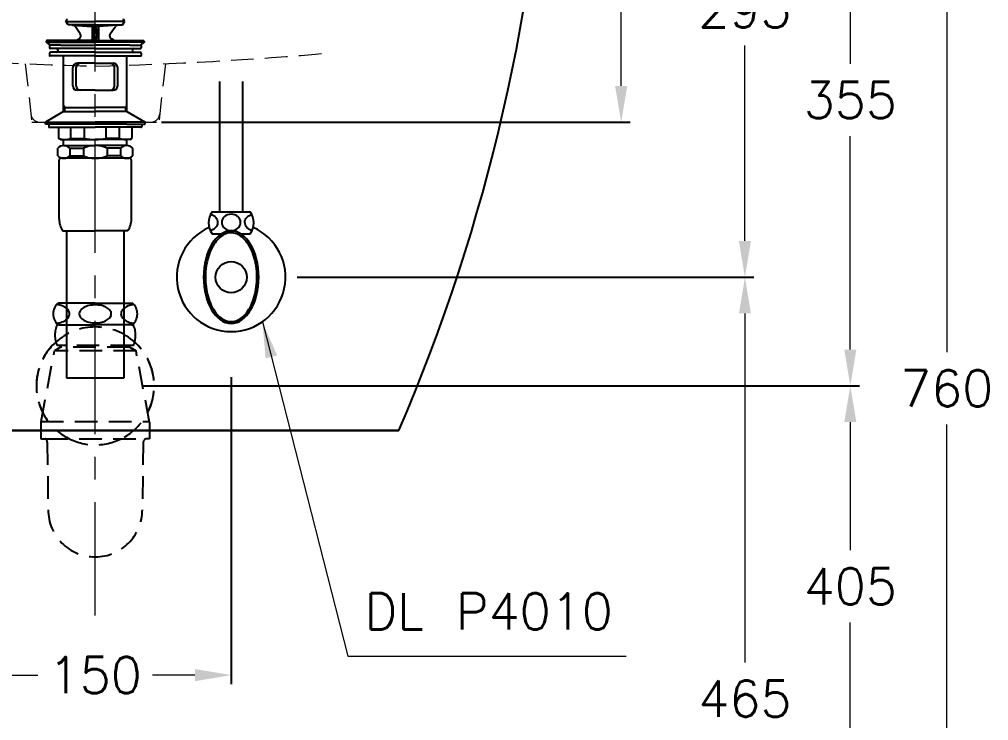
# Model space of a CAD drawing. Header units: inches. Extents: x -7545 to -4445, y -11039 to -8939.
# Drawn here: x -6441 to -5906, y -10580 to -10193 of the extents above; entities that cross this region are included whole.
import ezdxf

# ---------------------------------------------------------------- set-up
doc = ezdxf.new("R2010")
doc.units = ezdxf.units.IN
doc.header["$LTSCALE"] = 50
doc.header["$MEASUREMENT"] = 0
doc.linetypes.add('CENTER', pattern=[2, 1.25, -0.25, 0.25, -0.25])
doc.linetypes.add('HIDDEN', pattern=[0.375, 0.25, -0.125])
for name, color, linetype in [('1', 1, 'Continuous'), ('3', 3, 'Continuous'), ('4', 4, 'Continuous'), ('6', 6, 'Continuous'), ('7', 7, 'Continuous')]:
    doc.layers.add(name, color=color, linetype=linetype)
doc.styles.get("Standard").update_dxf_attribs({"font": 'txt.shx', "bigfont": 'whgtxt.shx'})
doc.dimstyles.get("Standard").update_dxf_attribs({"dimtxt": 20, "dimasz": 20, "dimexe": 5, "dimexo": 1.5, "dimgap": 10, "dimtad": 0, "dimtoh": 1, "dimdec": 0, "dimzin": 0, "dimdsep": 46, "dimtxsty": 'Standard', "dimcen": 0, "dimclrd": 3, "dimclre": 3, "dimclrt": 2, "dimadec": 0, "dimazin": 3, "dimtfac": 1, "dimtdec": 0, "dimtofl": 0, "dimtmove": 0, "dimatfit": 3, "dimfxl": 0, "dimtolj": 1, "dimtzin": 0, "dimlwd": 0, "dimlwe": 25, "dimarcsym": 0})

# ---------------------------------------------------------------- blocks, each defined once
blk = doc.blocks.new('*D17')
at = {"color": 3, "linetype": 'Continuous', "lineweight": 25}
for p, q in [((-6397.69, -10039.89), (-6103.99, -10039.89)), ((-6362.69, -10249.89), (-6103.99, -10249.89))]:
    blk.add_line(p, q, dxfattribs=at)
at = {"color": 3, "linetype": 'Continuous', "lineweight": 0}
for p, q in [((-6108.99, -10059.89), (-6108.99, -10124.89)), ((-6108.99, -10229.89), (-6108.99, -10164.89))]:
    blk.add_line(p, q, dxfattribs=at)
at = {"color": 3}
for points in [[(-6112.33, -10059.89), (-6105.66, -10059.89), (-6108.99, -10039.89)], [(-6112.33, -10229.89), (-6105.66, -10229.89), (-6108.99, -10249.89)]]:
    blk.add_solid(points, dxfattribs=at)
at = {"layer": 'DEFPOINTS', "color": 0}
for p in [(-6399.19, -10039.89), (-6364.19, -10249.89), (-6108.99, -10249.89)]:
    blk.add_point(p, dxfattribs=at)
at = {"color": 2, "insert": (-6108.99, -10144.89), "char_height": 20, "attachment_point": 5}
blk.add_mtext('\\A1;210', dxfattribs=at)
blk = doc.blocks.new('*D19')
at = {"color": 3, "linetype": 'Continuous', "lineweight": 25}
for p, q in [((-6400.76, -10039.89), (-6760.04, -10039.89)), ((-6568.23, -10419.88), (-6760.04, -10419.88))]:
    blk.add_line(p, q, dxfattribs=at)
at = {"color": 3, "linetype": 'Continuous', "lineweight": 0}
for p, q in [((-6755.04, -10059.89), (-6755.04, -10209.89)), ((-6755.04, -10399.88), (-6755.04, -10249.89))]:
    blk.add_line(p, q, dxfattribs=at)
at = {"color": 3}
for points in [[(-6758.38, -10059.89), (-6751.71, -10059.89), (-6755.04, -10039.89)], [(-6758.38, -10399.88), (-6751.71, -10399.88), (-6755.04, -10419.88)]]:
    blk.add_solid(points, dxfattribs=at)
at = {"layer": 'DEFPOINTS', "color": 0}
for p in [(-6399.26, -10039.89), (-6755.04, -10419.88), (-6566.73, -10419.88)]:
    blk.add_point(p, dxfattribs=at)
at = {"color": 2, "insert": (-6755.04, -10229.89), "char_height": 20, "attachment_point": 5}
blk.add_mtext('\\A1;380', dxfattribs=at)
blk = doc.blocks.new('*D20')
at = {"color": 3, "linetype": 'Continuous', "lineweight": 25}
for p, q in [((-6474.23, -10380.49), (-6474.23, -10559.84)), ((-6324.23, -10390.49), (-6324.23, -10559.84))]:
    blk.add_line(p, q, dxfattribs=at)
at = {"color": 3, "linetype": 'Continuous', "lineweight": 0}
for p, q in [((-6454.23, -10554.84), (-6430.89, -10554.84)), ((-6344.23, -10554.84), (-6367.56, -10554.84))]:
    blk.add_line(p, q, dxfattribs=at)
at = {"color": 3}
for points in [[(-6454.23, -10551.51), (-6454.23, -10558.18), (-6474.23, -10554.84)], [(-6344.23, -10551.51), (-6344.23, -10558.18), (-6324.23, -10554.84)]]:
    blk.add_solid(points, dxfattribs=at)
at = {"layer": 'DEFPOINTS', "color": 0}
for p in [(-6474.23, -10378.99), (-6324.23, -10388.99), (-6324.23, -10554.84)]:
    blk.add_point(p, dxfattribs=at)
at = {"color": 2, "insert": (-6399.23, -10554.84), "char_height": 20, "attachment_point": 5}
blk.add_mtext('\\A1;150', dxfattribs=at)
blk = doc.blocks.new('*D21')
at = {"color": 3, "linetype": 'Continuous', "lineweight": 25}
for p, q in [((-5976.04, -10039.89), (-5924.35, -10039.89)), ((-5976.04, -10800.24), (-5924.35, -10800.24))]:
    blk.add_line(p, q, dxfattribs=at)
at = {"color": 3, "linetype": 'Continuous', "lineweight": 0}
for p, q in [((-5929.35, -10059.89), (-5929.35, -10376.68)), ((-5929.35, -10780.24), (-5929.35, -10416.68))]:
    blk.add_line(p, q, dxfattribs=at)
at = {"color": 3}
for points in [[(-5932.68, -10059.89), (-5926.02, -10059.89), (-5929.35, -10039.89)], [(-5932.68, -10780.24), (-5926.02, -10780.24), (-5929.35, -10800.24)]]:
    blk.add_solid(points, dxfattribs=at)
at = {"layer": 'DEFPOINTS', "color": 0}
for p in [(-5977.54, -10039.89), (-5977.54, -10800.24), (-5929.35, -10800.24)]:
    blk.add_point(p, dxfattribs=at)
at = {"color": 2, "insert": (-5929.35, -10396.68), "char_height": 20, "attachment_point": 5}
blk.add_mtext('\\A1;760', dxfattribs=at)
blk = doc.blocks.new('*D22')
at = {"color": 3, "linetype": 'Continuous', "lineweight": 25}
for p, q in [((-6397.69, -10039.89), (-5977.54, -10039.89)), ((-6372.95, -10395.32), (-5977.54, -10395.32))]:
    blk.add_line(p, q, dxfattribs=at)
at = {"color": 3, "linetype": 'Continuous', "lineweight": 0}
for p, q in [((-5982.54, -10059.89), (-5982.54, -10217.61)), ((-5982.54, -10375.32), (-5982.54, -10257.61))]:
    blk.add_line(p, q, dxfattribs=at)
at = {"color": 3}
for points in [[(-5985.87, -10059.89), (-5979.2, -10059.89), (-5982.54, -10039.89)], [(-5985.87, -10375.32), (-5979.2, -10375.32), (-5982.54, -10395.32)]]:
    blk.add_solid(points, dxfattribs=at)
at = {"layer": 'DEFPOINTS', "color": 0}
for p in [(-6399.19, -10039.89), (-6374.45, -10395.32), (-5982.54, -10395.32)]:
    blk.add_point(p, dxfattribs=at)
at = {"color": 2, "insert": (-5982.54, -10237.61), "char_height": 20, "attachment_point": 5}
blk.add_mtext('\\A1;355', dxfattribs=at)
blk = doc.blocks.new('*D23')
at = {"color": 3, "linetype": 'Continuous', "lineweight": 25}
for p, q in [((-6372.95, -10395.32), (-5977.54, -10395.32)), ((-6034.19, -10800.24), (-5977.54, -10800.24))]:
    blk.add_line(p, q, dxfattribs=at)
at = {"color": 3, "linetype": 'Continuous', "lineweight": 0}
for p, q in [((-5982.54, -10415.32), (-5982.54, -10485.86)), ((-5982.54, -10780.24), (-5982.54, -10525.86))]:
    blk.add_line(p, q, dxfattribs=at)
at = {"color": 3}
for points in [[(-5985.87, -10415.32), (-5979.2, -10415.32), (-5982.54, -10395.32)], [(-5985.87, -10780.24), (-5979.2, -10780.24), (-5982.54, -10800.24)]]:
    blk.add_solid(points, dxfattribs=at)
at = {"layer": 'DEFPOINTS', "color": 0}
for p in [(-6374.45, -10395.32), (-6035.69, -10800.24), (-5982.54, -10800.24)]:
    blk.add_point(p, dxfattribs=at)
at = {"color": 2, "insert": (-5982.54, -10505.86), "char_height": 20, "attachment_point": 5}
blk.add_mtext('\\A1;405', dxfattribs=at)
blk = doc.blocks.new('*D24')
at = {"color": 3, "linetype": 'Continuous', "lineweight": 25}
for p, q in [((-6397.74, -10039.89), (-6035.69, -10039.89)), ((-6287.76, -10335.39), (-6035.69, -10335.39))]:
    blk.add_line(p, q, dxfattribs=at)
at = {"color": 3, "linetype": 'Continuous', "lineweight": 0}
for p, q in [((-6040.69, -10059.89), (-6040.69, -10167.64)), ((-6040.69, -10315.39), (-6040.69, -10207.64))]:
    blk.add_line(p, q, dxfattribs=at)
at = {"color": 3}
for points in [[(-6044.02, -10059.89), (-6037.36, -10059.89), (-6040.69, -10039.89)], [(-6044.02, -10315.39), (-6037.36, -10315.39), (-6040.69, -10335.39)]]:
    blk.add_solid(points, dxfattribs=at)
at = {"layer": 'DEFPOINTS', "color": 0}
for p in [(-6399.24, -10039.89), (-6289.26, -10335.39), (-6040.69, -10335.39)]:
    blk.add_point(p, dxfattribs=at)
at = {"color": 2, "insert": (-6040.69, -10187.64), "char_height": 20, "attachment_point": 5}
blk.add_mtext('\\A1;295', dxfattribs=at)
blk = doc.blocks.new('*D25')
at = {"color": 3, "linetype": 'Continuous', "lineweight": 25}
for p, q in [((-6287.76, -10335.39), (-6035.69, -10335.39)), ((-6106.41, -10800.24), (-6035.69, -10800.24))]:
    blk.add_line(p, q, dxfattribs=at)
at = {"color": 3, "linetype": 'Continuous', "lineweight": 0}
for p, q in [((-6040.69, -10355.39), (-6040.69, -10547.82)), ((-6040.69, -10780.24), (-6040.69, -10587.82))]:
    blk.add_line(p, q, dxfattribs=at)
at = {"color": 3}
for points in [[(-6044.02, -10355.39), (-6037.36, -10355.39), (-6040.69, -10335.39)], [(-6044.02, -10780.24), (-6037.36, -10780.24), (-6040.69, -10800.24)]]:
    blk.add_solid(points, dxfattribs=at)
at = {"layer": 'DEFPOINTS', "color": 0}
for p in [(-6289.26, -10335.39), (-6107.91, -10800.24), (-6040.69, -10800.24)]:
    blk.add_point(p, dxfattribs=at)
at = {"color": 2, "insert": (-6040.69, -10567.82), "char_height": 20, "attachment_point": 5}
blk.add_mtext('\\A1;465', dxfattribs=at)

msp = doc.modelspace()

# ---------------------------------------------------------------- linework, layer by layer
at = {"color": 4, "linetype": 'HIDDEN'}
for p, q in [((-6429.13, -10415.02), (-6421.73, -10376.02)), ((-6418.33, -10374.02), (-6421.73, -10376.02)), ((-6376.73, -10376.02), (-6421.73, -10376.02)), ((-6378.23, -10373.11), (-6420.23, -10373.11)), ((-6380.13, -10374.02), (-6418.33, -10374.02)), ((-6380.13, -10374.02), (-6376.73, -10376.02)), ((-6369.23, -10415.52), (-6376.73, -10376.02)), ((-6429.23, -10415.02), (-6429.23, -10424.52)), ((-6429.23, -10415.02), (-6369.32, -10415.02)), ((-6369.23, -10415.52), (-6369.23, -10424.52)), ((-6429.23, -10424.52), (-6426.85, -10424.52)), ((-6426.85, -10424.52), (-6371.23, -10424.52)), ((-6369.23, -10424.52), (-6371.23, -10424.52)), ((-6425.73, -10426.32), (-6425.23, -10463.61)), ((-6372.73, -10426.45), (-6373.23, -10463.61))]:
    msp.add_line(p, q, dxfattribs=at)
for centre, radius, start, end in [((-6407.63, -10367.36), 13.85, 155.4705, 204.5295), ((-6390.83, -10367.36), 13.85, 335.4705, 24.5295), ((-6427.73, -10426.32), 2, 0, 64.1581), ((-6370.73, -10426.45), 2, 104.4775, 180), ((-6399.23, -10463.61), 26, 180, 0)]:
    msp.add_arc(centre, radius, start, end, dxfattribs=at)
at = {"layer": '1', "color": 1, "linetype": 'CENTER', "lineweight": 0}
msp.add_line((-6399.23, -10521.95), (-6399.23, -10011.23), dxfattribs=at)
at = {"layer": '1', "color": 7, "linetype": 'HIDDEN', "lineweight": 0}
for p, q in [((-6437.97, -10217.6), (-6434.19, -10249.89)), ((-6360.41, -10217.6), (-6364.19, -10249.89)), ((-6434.19, -10249.89), (-6364.19, -10249.89))]:
    msp.add_line(p, q, dxfattribs=at)
at = {"layer": '1', "color": 2, "linetype": 'ByBlock'}
for q in [(-6566.73, -10419.88), (-6231.73, -10419.88)]:
    msp.add_line((-6399.23, -10419.88), q, dxfattribs=at)
at = {"layer": '1', "color": 7, "linetype": 'ByBlock'}
for p in [(-6566.73, -10419.88), (-6231.73, -10419.88)]:
    msp.add_line(p, (-6399.23, -10419.88), dxfattribs=at)
msp.add_arc((-7168.21, -10015.75), 1019.97, 336.65773, 357.52148, dxfattribs=at)
at = {"layer": '1', "color": 7, "linetype": 'HIDDEN', "lineweight": 0}
for centre, radius, start, end in [((-6349.62, -8175.39), 2044.13, 264.96988, 268.60948), ((-6448.83, -8175.39), 2044.13, 271.39052, 275.03011), ((-6429.74, -10244.89), 5, 186.6755, 270), ((-6368.64, -10244.89), 5, 270, 353.3245)]:
    msp.add_arc(centre, radius, start, end, dxfattribs=at)
at = {"layer": '3'}
for p, q in [((-6414.23, -10196.2), (-6415.46, -10194.07)), ((-6415.34, -10194.27), (-6399.23, -10194.27)), ((-6383.11, -10194.27), (-6399.23, -10194.27)), ((-6384.23, -10196.2), (-6382.99, -10194.07)), ((-6399.23, -10196.2), (-6414.23, -10196.2)), ((-6411.71, -10196.38), (-6400.98, -10197.08)), ((-6407.5, -10201.08), (-6410.22, -10197.23)), ((-6399.23, -10196.2), (-6400.98, -10197.08)), ((-6400.98, -10197.08), (-6400.98, -10204.8)), ((-6399.74, -10196.46), (-6400.18, -10202.87)), ((-6399.23, -10196.2), (-6384.23, -10196.2)), ((-6399.23, -10196.2), (-6397.48, -10197.08)), ((-6398.71, -10196.46), (-6398.28, -10202.87)), ((-6386.74, -10196.38), (-6397.48, -10197.08)), ((-6397.48, -10197.08), (-6397.48, -10204.8)), ((-6390.95, -10201.08), (-6388.23, -10197.23)), ((-6426.23, -10205.2), (-6426.23, -10205.8)), ((-6416.53, -10204.8), (-6425.83, -10204.8)), ((-6399.23, -10204.8), (-6416.53, -10204.8)), ((-6409.58, -10204.8), (-6408.14, -10203.96)), ((-6399.97, -10204.8), (-6400.18, -10202.84)), ((-6400.18, -10202.84), (-6399.23, -10202.84)), ((-6398.28, -10202.84), (-6399.23, -10202.84)), ((-6399.23, -10204.8), (-6381.93, -10204.8)), ((-6398.48, -10204.8), (-6398.28, -10202.84)), ((-6388.87, -10204.8), (-6390.32, -10203.96)), ((-6381.93, -10204.8), (-6372.63, -10204.8)), ((-6372.23, -10205.2), (-6372.23, -10205.8)), ((-6426.23, -10205.8), (-6399.23, -10205.8)), ((-6426.23, -10205.8), (-6424.08, -10207.3)), ((-6424.53, -10207.5), (-6424.53, -10208.8)), ((-6418.23, -10207.3), (-6424.33, -10207.3)), ((-6399.23, -10209.3), (-6424.03, -10209.3)), ((-6418.23, -10207.3), (-6399.23, -10207.3)), ((-6372.23, -10205.8), (-6399.23, -10205.8)), ((-6380.23, -10207.3), (-6399.23, -10207.3)), ((-6399.23, -10209.3), (-6374.42, -10209.3)), ((-6380.23, -10207.3), (-6374.12, -10207.3)), ((-6372.23, -10205.8), (-6374.37, -10207.3)), ((-6373.92, -10207.5), (-6373.92, -10208.8)), ((-6424.53, -10211.8), (-6424.53, -10213.1)), ((-6399.23, -10213.3), (-6424.33, -10213.3)), ((-6399.23, -10211.3), (-6424.03, -10211.3)), ((-6416.73, -10243.89), (-6416.73, -10213.3)), ((-6399.23, -10211.3), (-6374.42, -10211.3)), ((-6399.23, -10213.3), (-6374.12, -10213.3)), ((-6381.73, -10243.89), (-6381.73, -10213.3)), ((-6373.92, -10211.8), (-6373.92, -10213.1)), ((-6411.6, -10229.8), (-6411.6, -10219.8)), ((-6409.83, -10229.8), (-6409.83, -10219.8)), ((-6399.23, -10217.3), (-6409.1, -10217.3)), ((-6399.23, -10217.3), (-6389.35, -10217.3)), ((-6388.62, -10229.8), (-6388.62, -10219.8)), ((-6386.85, -10229.8), (-6386.85, -10219.8)), ((-6399.23, -10232.3), (-6409.1, -10232.3)), ((-6399.23, -10232.3), (-6389.35, -10232.3)), ((-6416.03, -10241.8), (-6416.73, -10240.59)), ((-6416.73, -10241.8), (-6399.23, -10241.8)), ((-6416.03, -10243.89), (-6416.03, -10241.8)), ((-6381.73, -10241.8), (-6399.23, -10241.8)), ((-6382.43, -10241.8), (-6381.73, -10240.59)), ((-6382.43, -10243.89), (-6382.43, -10241.8)), ((-6416.73, -10243.89), (-6426.73, -10249.89)), ((-6416.73, -10243.89), (-6399.23, -10243.89)), ((-6381.73, -10243.89), (-6399.23, -10243.89)), ((-6381.73, -10243.89), (-6371.73, -10249.89)), ((-6426.73, -10249.89), (-6399.23, -10249.89)), ((-6426.73, -10250.89), (-6426.73, -10249.89)), ((-6416.73, -10250.89), (-6426.73, -10250.89)), ((-6424.92, -10250.89), (-6424.92, -10252.19)), ((-6424.42, -10252.69), (-6419.42, -10252.69)), ((-6419.42, -10252.69), (-6399.23, -10252.69)), ((-6419.42, -10252.69), (-6419.42, -10258.82)), ((-6381.73, -10250.89), (-6416.73, -10250.89)), ((-6412.64, -10258.82), (-6412.64, -10252.69)), ((-6405.24, -10258.82), (-6405.24, -10252.69)), ((-6371.73, -10249.89), (-6399.23, -10249.89)), ((-6379.03, -10252.69), (-6399.23, -10252.69)), ((-6393.21, -10258.82), (-6393.21, -10252.69)), ((-6385.81, -10258.82), (-6385.81, -10252.69)), ((-6381.73, -10250.89), (-6371.73, -10250.89)), ((-6379.03, -10252.69), (-6379.03, -10258.82)), ((-6374.03, -10252.69), (-6379.03, -10252.69)), ((-6373.53, -10250.89), (-6373.53, -10252.19)), ((-6371.73, -10250.89), (-6371.73, -10249.89)), ((-6418.42, -10259.39), (-6419.42, -10258.82)), ((-6412.64, -10258.82), (-6405.24, -10258.82)), ((-6385.81, -10258.82), (-6393.21, -10258.82)), ((-6380.03, -10259.39), (-6379.03, -10258.82)), ((-6419.97, -10268.36), (-6419.97, -10264.24)), ((-6418.42, -10259.39), (-6417.02, -10259.39)), ((-6417.02, -10259.39), (-6399.23, -10259.39)), ((-6416.73, -10262.8), (-6416.73, -10259.39)), ((-6416.58, -10262.8), (-6399.47, -10262.8)), ((-6413.2, -10264.24), (-6405.79, -10264.24)), ((-6413.2, -10264.24), (-6413.2, -10268.36)), ((-6405.79, -10264.24), (-6405.79, -10268.36)), ((-6381.43, -10259.39), (-6399.23, -10259.39)), ((-6381.87, -10262.8), (-6398.98, -10262.8)), ((-6392.66, -10264.24), (-6392.66, -10268.36)), ((-6385.26, -10264.24), (-6392.66, -10264.24)), ((-6385.26, -10264.24), (-6385.26, -10268.36)), ((-6381.73, -10262.8), (-6381.73, -10259.39)), ((-6380.03, -10259.39), (-6381.43, -10259.39)), ((-6378.48, -10268.36), (-6378.48, -10264.24)), ((-6399.23, -10269.8), (-6418.23, -10269.8)), ((-6413.2, -10268.36), (-6405.79, -10268.36)), ((-6381.87, -10269.8), (-6399.23, -10269.8)), ((-6385.26, -10268.36), (-6392.66, -10268.36)), ((-6382.43, -10269.8), (-6381.87, -10269.8)), ((-6381.87, -10269.8), (-6381.47, -10269.8)), ((-6380.23, -10269.8), (-6381.73, -10269.8)), ((-6419.23, -10303.4), (-6419.23, -10270.8)), ((-6379.23, -10303.4), (-6379.23, -10270.8)), ((-6379.23, -10276.16), (-6379.23, -10270.8)), ((-6417.23, -10309.8), (-6399.23, -10309.8)), ((-6415.1, -10309.8), (-6415.1, -10390.8)), ((-6381.23, -10309.8), (-6399.23, -10309.8)), ((-6383.35, -10390.8), (-6383.35, -10309.8)), ((-6415.1, -10390.8), (-6383.35, -10390.8))]:
    msp.add_line(p, q, dxfattribs=at)
for centre, radius, start, end in [((-6414.38, -10194.27), 1.1, 97.3204, 169.4262), ((-6384.08, -10194.27), 1.1, 10.5738, 82.6796), ((-6411.85, -10198.38), 2, 35.2023, 86.2618), ((-6386.6, -10198.38), 2, 93.7382, 144.7977), ((-6425.83, -10205.2), 0.4, 90, 180), ((-6409.14, -10202.23), 2, 300, 35.2023), ((-6389.32, -10202.23), 2, 144.7977, 240), ((-6372.63, -10205.2), 0.4, 0, 90), ((-6424.33, -10207.5), 0.2, 90, 180), ((-6424.03, -10208.8), 0.5, 180, 270), ((-6420.73, -10210.3), 1, 270, 90), ((-6377.73, -10210.3), 1, 90, 270), ((-6374.42, -10208.8), 0.5, 270, 0), ((-6374.12, -10207.5), 0.2, 0, 90), ((-6424.03, -10211.8), 0.5, 90, 180), ((-6424.33, -10213.1), 0.2, 180, 270), ((-6374.42, -10211.8), 0.5, 0, 90), ((-6374.12, -10213.1), 0.2, 270, 0), ((-6409.1, -10219.8), 2.5, 90, 180), ((-6407.33, -10219.8), 2.5, 90, 180), ((-6391.12, -10219.8), 2.5, 0, 90), ((-6389.35, -10219.8), 2.5, 0, 90), ((-6409.1, -10229.8), 2.5, 180, 270), ((-6407.33, -10229.8), 2.5, 180, 270), ((-6391.12, -10229.8), 2.5, 270, 0), ((-6389.35, -10229.8), 2.5, 270, 0), ((-6424.42, -10252.19), 0.5, 180, 270), ((-6374.03, -10252.19), 0.5, 270, 0), ((-6416.03, -10249.21), 10.18, 250.5679, 289.4321), ((-6399.42, -10229.94), 29.46, 258.5956, 270.3737), ((-6399.03, -10229.94), 29.46, 269.6263, 281.4044), ((-6382.42, -10249.21), 10.18, 250.5679, 289.4321), ((-6416.58, -10267.51), 4.7, 43.9409, 136.0591), ((-6399.69, -10276.4), 13.61, 89.0643, 116.6472), ((-6398.76, -10276.4), 13.61, 63.3528, 90.9357), ((-6381.87, -10267.51), 4.7, 43.9409, 136.0591), ((-6416.58, -10265.09), 4.7, 223.9409, 316.0591), ((-6418.23, -10270.8), 1, 90, 180), ((-6399.69, -10256.19), 13.61, 243.3528, 270.9357), ((-6398.76, -10256.19), 13.61, 269.0643, 296.6472), ((-6381.87, -10265.09), 4.7, 223.9409, 316.0591), ((-6380.23, -10270.8), 1, 0, 90), ((-6406.24, -10302.85), 13, 182.42, 212.3), ((-6392.21, -10302.85), 13, 327.7, 357.58)]:
    msp.add_arc(centre, radius, start, end, dxfattribs=at)
at = {"layer": '4'}
for p, q in [((-6415.48, -10349.61), (-6419.77, -10349.61)), ((-6399.23, -10349.61), (-6415.48, -10349.61)), ((-6399.23, -10349.61), (-6382.98, -10349.61)), ((-6382.98, -10349.61), (-6378.68, -10349.61)), ((-6419.38, -10361.61), (-6419.77, -10361.61)), ((-6419.38, -10361.61), (-6399.23, -10361.61)), ((-6419.38, -10361.61), (-6399.23, -10361.61)), ((-6379.08, -10361.61), (-6399.23, -10361.61)), ((-6379.08, -10361.61), (-6399.23, -10361.61)), ((-6379.08, -10361.61), (-6378.68, -10361.61))]:
    msp.add_line(p, q, dxfattribs=at)
for centre, radius, start, end in [((-6414.48, -10355.61), 8, 131.4096, 228.5904), ((-6383.98, -10355.61), 8, 311.4096, 48.5904), ((-6422.48, -10365.74), 15.42, 76.3745, 82.907), ((-6421.26, -10360.74), 10.28, 59.664, 76.3745), ((-6419.42, -10357.58), 6.63, 35.2916, 59.664), ((-6416.63, -10355.61), 3.21, 360, 35.2916), ((-6405.13, -10355.61), 2.94, 143.7544, 216.2456), ((-6402.32, -10357.68), 6.43, 119.4668, 143.7544), ((-6400.45, -10360.98), 10.23, 103.1721, 119.4668), ((-6399.23, -10366.22), 15.61, 90, 103.1721), ((-6399.23, -10366.22), 15.61, 76.8279, 90), ((-6398, -10360.98), 10.23, 60.5332, 76.8279), ((-6396.13, -10357.68), 6.43, 36.2456, 60.5332), ((-6393.32, -10355.61), 2.94, 323.7544, 36.2456), ((-6381.82, -10355.61), 3.21, 144.7084, 180), ((-6379.03, -10357.58), 6.63, 120.336, 144.7084), ((-6377.19, -10360.74), 10.28, 103.6255, 120.336), ((-6375.98, -10365.74), 15.42, 97.093, 103.6255), ((-6422.48, -10345.49), 15.42, 277.093, 283.6255), ((-6421.26, -10350.49), 10.28, 283.6255, 300.336), ((-6419.42, -10353.64), 6.63, 300.336, 324.7084), ((-6416.63, -10355.61), 3.21, 324.7084, 0), ((-6402.32, -10353.55), 6.43, 216.2456, 240.5332), ((-6400.45, -10350.25), 10.23, 240.5332, 256.8279), ((-6399.23, -10345), 15.61, 256.8279, 270), ((-6399.23, -10345), 15.61, 270, 283.1721), ((-6398, -10350.25), 10.23, 283.1721, 299.4668), ((-6396.13, -10353.55), 6.43, 299.4668, 323.7544), ((-6381.82, -10355.61), 3.21, 180, 215.2916), ((-6379.03, -10353.64), 6.63, 215.2916, 239.664), ((-6377.19, -10350.49), 10.28, 239.664, 256.3745), ((-6375.98, -10345.49), 15.42, 256.3745, 262.907)]:
    msp.add_arc(centre, radius, start, end, dxfattribs=at)
at = {"layer": '4', "linetype": 'HIDDEN'}
for start, end in [(50.5529, 129.4471), (129.4471, 240.7605), (131.5264, 206.9716), (299.2395, 50.5529), (333.0284, 48.4736), (240.7605, 299.2395)]:
    msp.add_arc((-6399.23, -10395.32), 32.5, start, end, dxfattribs=at)
at = {"layer": '6'}
for p, q in [((-6330.58, -10227.39), (-6330.58, -10299.39)), ((-6317.88, -10227.39), (-6317.88, -10299.39)), ((-6334.73, -10299.39), (-6330.58, -10299.39)), ((-6330.58, -10299.39), (-6313.73, -10299.39)), ((-6334.73, -10311.39), (-6329.37, -10311.39)), ((-6319.09, -10311.39), (-6313.73, -10311.39))]:
    msp.add_line(p, q, dxfattribs=at)
msp.add_circle((-6324.23, -10335.39), 8.62, dxfattribs=at)
for centre, radius, start, end in [((-6326.73, -10305.39), 10, 143.1301, 216.8699), ((-6321.73, -10305.39), 10, 323.1301, 36.8699), ((-6324.23, -10335.39), 30, 113.9173, 66.0827)]:
    msp.add_arc(centre, radius, start, end, dxfattribs=at)
at = {"layer": '6', "extrusion": (0, 0, -1)}
for centre, major_axis, start_param, end_param in [((-6336.91, -10305.17), (-5.23, 0), 1.824119, 4.49897), ((-6311.45, -10305.17), (5.23, 0), 1.800504, 4.443058)]:
    msp.add_ellipse(centre, major_axis=major_axis, ratio=0.866391, start_param=start_param, end_param=end_param, dxfattribs=at)
for centre, major_axis, ratio in [((-6324.23, -10305.17), (-5.23, 0), 0.866391), ((-6324.23, -10335.39), (0, 25.5), 0.596529)]:
    msp.add_ellipse(centre, major_axis=major_axis, ratio=ratio, dxfattribs=at)
at = {"layer": '6'}
msp.add_open_spline([(-6324.23, -10310.89), (-6322.15, -10310.89), (-6320.05, -10311.7), (-6316.15, -10314.95), (-6314.38, -10317.39), (-6311.65, -10323.42), (-6310.7, -10327), (-6309.85, -10334.51), (-6309.95, -10338.44), (-6311.18, -10345.8), (-6312.31, -10349.22), (-6315.33, -10354.81), (-6317.2, -10356.97), (-6321.21, -10359.61), (-6323.31, -10360.11), (-6327.47, -10359.51), (-6329.55, -10358.39), (-6333.3, -10354.55), (-6334.95, -10351.85), (-6337.37, -10345.43), (-6338.13, -10341.72), (-6338.59, -10334.1), (-6338.29, -10330.2), (-6336.69, -10323.06), (-6335.39, -10319.83), (-6332.12, -10314.72), (-6330.15, -10312.86), (-6326.83, -10311.21), (-6325.53, -10310.89), (-6324.23, -10310.89)], degree=3, knots=[0, 0, 0, 0, 0.46111, 0.46111, 0.922219, 0.922219, 1.383329, 1.383329, 1.844439, 1.844439, 2.305549, 2.305549, 2.766658, 2.766658, 3.227768, 3.227768, 3.688878, 3.688878, 4.149988, 4.149988, 4.611097, 4.611097, 5.072207, 5.072207, 5.533317, 5.533317, 5.994427, 5.994427, 6.283185, 6.283185, 6.283185, 6.283185], dxfattribs=at)
at = {"layer": '7', "extrusion": (0, 1, 0)}
for p, q in [((-6399.23, -10214.55, -14.18), (-6399.23, -10214.55, 445.82)), ((-6399.23, -10214.55, 445.82), (-6399.23, -10214.55, -14.18)), ((-6399.23, -10214.55, -14.18), (-6399.23, -10214.55, 445.82)), ((-6399.23, -10214.55, 445.82), (-6399.23, -10214.55, -14.18)), ((-6399.23, -10214.55, 20), (-6399.23, -10214.55, 0)), ((-6399.23, -10214.55, 20), (-6399.23, -10214.55, 0)), ((-6399.23, -10214.55, 20), (-6399.23, -10214.55, 0)), ((-6399.23, -10214.55, 20), (-6399.23, -10214.55, 0)), ((-6399.23, -10214.55, -14.18), (-6399.23, -10214.55, -14.18)), ((-6399.23, -10214.55, -14.18), (-6399.23, -10214.55, -14.18)), ((-6399.23, -10214.55, -14.18), (-6399.23, -10214.55, -14.18)), ((-6399.23, -10214.55, -14.18), (-6399.23, -10214.55, -14.18)), ((-6399.23, -10214.55, 0), (-6399.23, -10214.55, -14.18)), ((-6399.23, -10214.55, 0), (-6399.23, -10214.55, -14.18)), ((-6399.23, -10214.55, 0), (-6399.23, -10214.55, -14.18)), ((-6399.23, -10214.55, 0), (-6399.23, -10214.55, -14.18)), ((-6399.23, -10214.55, 445.82), (-6399.23, -10214.55, 445.82)), ((-6399.23, -10214.55, 445.82), (-6399.23, -10214.55, 445.82)), ((-6399.23, -10214.55, 445.82), (-6399.23, -10214.55, 445.82)), ((-6399.23, -10214.55, 445.82), (-6399.23, -10214.55, 445.82)), ((-6399.23, -10214.55, 410.51), (-6399.23, -10214.55, 445.82)), ((-6399.23, -10214.55, 410.51), (-6399.23, -10214.55, 445.82))]:
    msp.add_line(p, q, dxfattribs=at)
at = {"layer": '7'}
for points, knots in [([(-6399.23, -10214.55, 381.33), (-6399.23, -10214.55, 320.01), (-6399.23, -10214.55, 258.69), (-6399.23, -10214.55, 138.24), (-6399.23, -10214.55, 79.12), (-6399.23, -10214.55, 20)], [0, 0, 0, 0, 0.509144, 0.509144, 1, 1, 1, 1]), ([(-6399.23, -10214.55, 381.33), (-6399.23, -10214.55, 320.01), (-6399.23, -10214.55, 258.69), (-6399.23, -10214.55, 138.24), (-6399.23, -10214.55, 79.12), (-6399.23, -10214.55, 20)], [0, 0, 0, 0, 0.509144, 0.509144, 1, 1, 1, 1]), ([(-6399.23, -10214.55, 381.33), (-6399.23, -10214.55, 320.01), (-6399.23, -10214.55, 258.69), (-6399.23, -10214.55, 138.24), (-6399.23, -10214.55, 79.12), (-6399.23, -10214.55, 20)], [0, 0, 0, 0, 0.509144, 0.509144, 1, 1, 1, 1]), ([(-6399.23, -10214.55, 381.33), (-6399.23, -10214.55, 320.01), (-6399.23, -10214.55, 258.69), (-6399.23, -10214.55, 138.24), (-6399.23, -10214.55, 79.12), (-6399.23, -10214.55, 20)], [0, 0, 0, 0, 0.509144, 0.509144, 1, 1, 1, 1]), ([(-6399.23, -10214.55, 410.51), (-6399.23, -10214.55, 410.51), (-6399.23, -10214.55, 410.6), (-6399.23, -10214.55, 410.98), (-6399.23, -10214.55, 411.25), (-6399.23, -10214.55, 411.56)], [0, 0, 0, 0, 0.535587, 0.535587, 1, 1, 1, 1]), ([(-6399.23, -10214.55, 410.51), (-6399.23, -10214.55, 410.51), (-6399.23, -10214.55, 410.6), (-6399.23, -10214.55, 410.98), (-6399.23, -10214.55, 411.25), (-6399.23, -10214.55, 411.56)], [0, 0, 0, 0, 0.535587, 0.535587, 1, 1, 1, 1]), ([(-6399.23, -10214.55, 410.51), (-6399.23, -10214.55, 410.51), (-6399.23, -10214.55, 410.6), (-6399.23, -10214.55, 410.98), (-6399.23, -10214.55, 411.25), (-6399.23, -10214.55, 411.56)], [0, 0, 0, 0, 0.535587, 0.535587, 1, 1, 1, 1]), ([(-6399.23, -10214.55, 410.51), (-6399.23, -10214.55, 410.51), (-6399.23, -10214.55, 410.6), (-6399.23, -10214.55, 410.98), (-6399.23, -10214.55, 411.25), (-6399.23, -10214.55, 411.56)], [0, 0, 0, 0, 0.535587, 0.535587, 1, 1, 1, 1]), ([(-6399.23, -10214.55, 381.33), (-6399.23, -10214.55, 385.34), (-6399.23, -10214.55, 389.33), (-6399.23, -10214.55, 396.64), (-6399.23, -10214.55, 400.03), (-6399.23, -10214.55, 405.62), (-6399.23, -10214.55, 407.86), (-6399.23, -10214.55, 410.85), (-6399.23, -10214.55, 411.61), (-6399.23, -10214.55, 411.56)], [0, 0, 0, 0, 0.25, 0.25, 0.5, 0.5, 0.75, 0.75, 1, 1, 1, 1]), ([(-6399.23, -10214.55, 381.33), (-6399.23, -10214.55, 385.34), (-6399.23, -10214.55, 389.33), (-6399.23, -10214.55, 396.64), (-6399.23, -10214.55, 400.03), (-6399.23, -10214.55, 405.62), (-6399.23, -10214.55, 407.86), (-6399.23, -10214.55, 410.85), (-6399.23, -10214.55, 411.61), (-6399.23, -10214.55, 411.56)], [0, 0, 0, 0, 0.25, 0.25, 0.5, 0.5, 0.75, 0.75, 1, 1, 1, 1]), ([(-6399.23, -10214.55, 381.33), (-6399.23, -10214.55, 385.34), (-6399.23, -10214.55, 389.33), (-6399.23, -10214.55, 396.64), (-6399.23, -10214.55, 400.03), (-6399.23, -10214.55, 405.62), (-6399.23, -10214.55, 407.86), (-6399.23, -10214.55, 410.85), (-6399.23, -10214.55, 411.61), (-6399.23, -10214.55, 411.56)], [0, 0, 0, 0, 0.25, 0.25, 0.5, 0.5, 0.75, 0.75, 1, 1, 1, 1]), ([(-6399.23, -10214.55, 381.33), (-6399.23, -10214.55, 385.34), (-6399.23, -10214.55, 389.33), (-6399.23, -10214.55, 396.64), (-6399.23, -10214.55, 400.03), (-6399.23, -10214.55, 405.62), (-6399.23, -10214.55, 407.86), (-6399.23, -10214.55, 410.85), (-6399.23, -10214.55, 411.61), (-6399.23, -10214.55, 411.56)], [0, 0, 0, 0, 0.25, 0.25, 0.5, 0.5, 0.75, 0.75, 1, 1, 1, 1])]:
    msp.add_open_spline(points, degree=3, knots=knots, dxfattribs=at)
for points, degree in [([(-6399.23, -10214.55, 0), (-6399.23, -10214.55)], 1), ([(-6399.23, -10214.55, 0), (-6399.23, -10214.55)], 1), ([(-6399.23, -10214.55, 0), (-6399.23, -10214.55)], 1), ([(-6399.23, -10214.55, 0), (-6399.23, -10214.55)], 1), ([(-6399.23, -10214.55, -14.18), (-6399.23, -10214.55, -9.46), (-6399.23, -10214.55, -4.73), (-6399.23, -10214.55, 0)], 3), ([(-6399.23, -10214.55, -14.18), (-6399.23, -10214.55, -9.46), (-6399.23, -10214.55, -4.73), (-6399.23, -10214.55, 0)], 3), ([(-6399.23, -10214.55, -14.18), (-6399.23, -10214.55, -9.46), (-6399.23, -10214.55, -4.73), (-6399.23, -10214.55, 0)], 3), ([(-6399.23, -10214.55, -14.18), (-6399.23, -10214.55, -9.46), (-6399.23, -10214.55, -4.73), (-6399.23, -10214.55, 0)], 3)]:
    msp.add_open_spline(points, degree=degree, dxfattribs=at)

# ---------------------------------------------------------------- texts
at = {"color": 2, "insert": (-6250.56, -10509.71), "char_height": 20, "attachment_point": 1}
msp.add_mtext_dynamic_manual_height_columns('DL P4010', width=154.6582, gutter_width=10, heights=[0], dxfattribs=at)

# ---------------------------------------------------------------- dimensions: what is measured, and where the dimension line sits
for base, p1, p2, picture, middle in [((-6755.04, -10419.88), (-6399.26, -10039.89), (-6566.73, -10419.88), '*D19', (-6755.04, -10229.89)), ((-5982.54, -10395.32), (-6399.19, -10039.89), (-6374.45, -10395.32), '*D22', (-5982.54, -10237.61)), ((-5929.35, -10800.24), (-5977.54, -10039.89), (-5977.54, -10800.24), '*D21', (-5929.35, -10396.68)), ((-5982.54, -10800.24), (-6374.45, -10395.32), (-6035.69, -10800.24), '*D23', (-5982.54, -10505.86))]:
    dim = msp.add_linear_dim(base=base, p1=p1, p2=p2, angle=90, dimstyle='Standard', override={"dimtih": 1, "dimarcsym": 1})
    dim.commit()
    dim.dimension.update_dxf_attribs({"geometry": picture, "text_midpoint": middle, "dimtype": 160})
dim = msp.add_linear_dim(base=(-6040.69, -10335.39), p1=(-6399.24, -10039.89), p2=(-6289.26, -10335.39), angle=90, text='295', dimstyle='Standard', override={"dimtih": 1, "dimarcsym": 1})
dim.commit()
dim.dimension.update_dxf_attribs({"geometry": '*D24', "text_midpoint": (-6040.69, -10187.64)})
for base, p1, p2, picture, middle in [((-6108.99, -10249.89), (-6399.19, -10039.89), (-6364.19, -10249.89), '*D17', (-6108.99, -10144.89)), ((-6040.69, -10800.24), (-6289.26, -10335.39), (-6107.91, -10800.24), '*D25', (-6040.69, -10567.82))]:
    dim = msp.add_linear_dim(base=base, p1=p1, p2=p2, angle=90, dimstyle='Standard', override={"dimtih": 1, "dimarcsym": 1})
    dim.commit()
    dim.dimension.update_dxf_attribs({"geometry": picture, "text_midpoint": middle})
dim = msp.add_linear_dim(base=(-6324.23, -10554.84), p1=(-6474.23, -10378.99), p2=(-6324.23, -10388.99), dimstyle='Standard', override={"dimarcsym": 1})
dim.commit()
dim.dimension.update_dxf_attribs({"geometry": '*D20', "text_midpoint": (-6399.23, -10554.84)})

# ---------------------------------------------------------------- leaders
msp.add_leader([(-6306.99, -10359.94), (-6259.8, -10544.32), (-6106.29, -10544.32)], dimstyle='Standard', override={"dimgap": 10, "dimtad": 0, "dimarcsym": 1})

doc.saveas('drawing.dxf')
